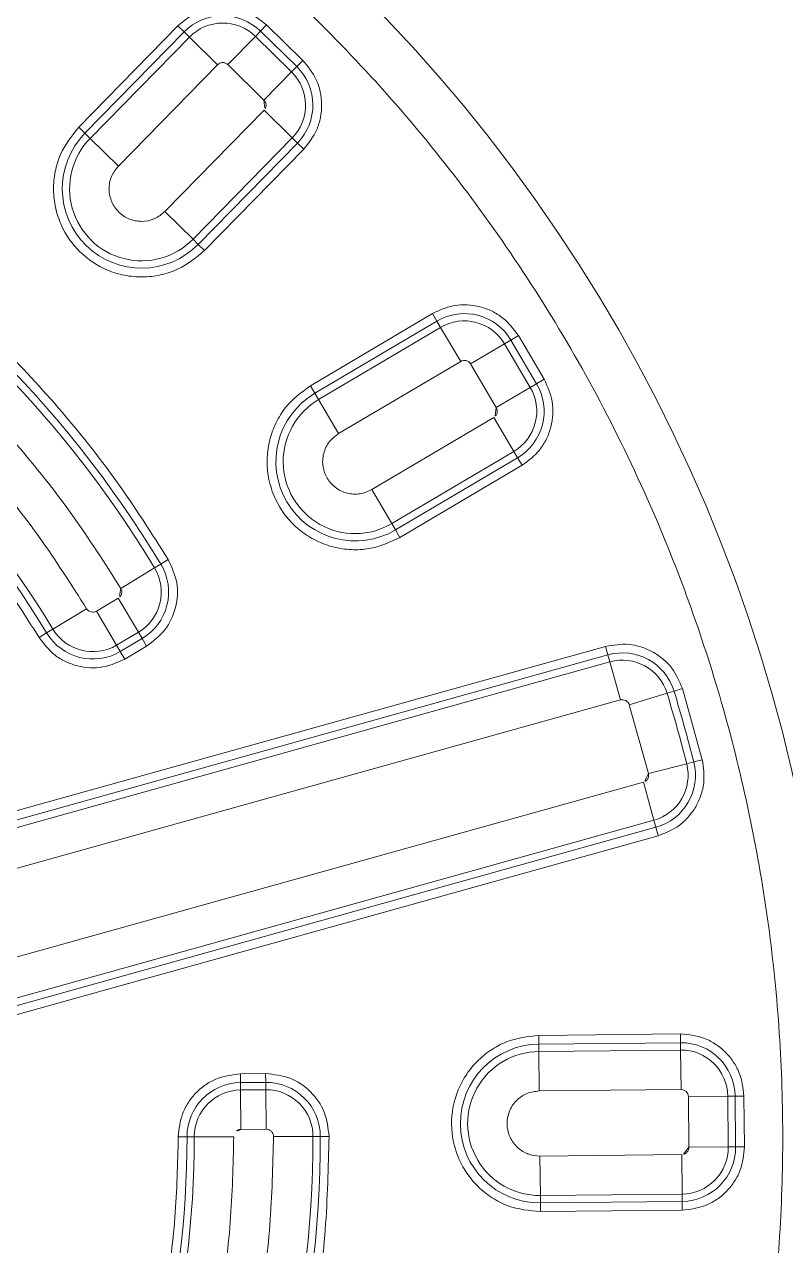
# Model space of a CAD drawing. Header units: metres. Extents: x 859577 to 860336, y 1645916 to 1646650.
# Drawn here: x 859955.0385 to 859955.1291, y 1646453.6387 to 1646453.7839 of the extents above; entities that cross this region are included whole.
import ezdxf

# ---------------------------------------------------------------- set-up
doc = ezdxf.new("R2010")
doc.units = ezdxf.units.M
doc.layers.add('A-ACCESORIOS', color=30, linetype='Continuous', lineweight=20)
doc.layers.add('PISO', color=31, linetype='Continuous', lineweight=15)

# ---------------------------------------------------------------- blocks, each defined once
blk = doc.blocks.new('mu10-3')
at = {"layer": 'A-ACCESORIOS', "linetype": 'Continuous', "ltscale": 20}
for p, q in [((0.576315564113429, 0.5167150768602369), (0.576315564113429, 0.5156712410792466)), ((0.576315564113429, 0.5167150768602369), (0.5823421528046993, 0.5167150768602369)), ((0.5763155641138269, 0.5148013779284497), (0.5763155641138269, 0.5156712410793034)), ((0.5823421528046993, 0.5156712410792466), (0.5763155641138269, 0.5156712410792466)), ((0.5823421528054951, 0.5156712410792466), (0.5823421528054951, 0.5167150768602369)), ((0.5823421528054951, 0.5156712410792466), (0.5823421528054951, 0.5148013779283929)), ((0.5763155641138269, 0.514801377928336), (0.5823421528054951, 0.514801377928336)), ((0.5763155641138269, 0.5101041169138512), (0.5763155641138269, 0.5148013779283929)), ((0.5823421528054951, 0.5148013779284497), (0.5823421528054951, 0.5101041169138512)), ((0.6235852682757468, 0.5112853177003558), (0.6233151036956883, 0.5102770497610436)), ((0.6235852682757468, 0.5112853177003558), (0.6294065059371974, 0.5097255217700081)), ((0.5763155641138269, 0.5101041169138512), (0.5823421528054951, 0.5101041169138512)), ((0.6230899665461038, 0.5094368264782361), (0.6233151036961431, 0.5102770497609299)), ((0.6291363413571389, 0.5087172538307527), (0.6233151036961431, 0.5102770497609299)), ((0.5698910674706212, 0.5092467444359272), (0.5688472316895741, 0.5092467444359272)), ((0.5688472316895741, 0.4923722960906503), (0.5688472316895741, 0.5092467444351314)), ((0.5698910674705076, 0.5092467444359272), (0.5698910674705076, 0.4923722960949704)), ((0.5698910674705076, 0.5092467444359272), (0.5707609306213612, 0.5092467444359272)), ((0.5707609308416863, 0.4923722960949704), (0.5707609308416863, 0.5092467444359272)), ((0.5707609306213612, 0.5092467444358135), (0.575458191635903, 0.5092467444359272)), ((0.5754581916360166, 0.492372296120152), (0.5754581916360166, 0.5092467444359272)), ((0.5831995252834759, 0.5092467444359272), (0.5831995252834759, 0.4923722960995747)), ((0.5878967862979607, 0.5092467444359272), (0.5831995252834759, 0.5092467444359272)), ((0.5878967862979607, 0.5092467444359272), (0.5878967862979607, 0.4923722960995747)), ((0.5887666494487007, 0.5092467444359272), (0.5878967862979607, 0.5092467444359272)), ((0.5887666494487007, 0.4923722960995747), (0.5887666494487007, 0.5092467444359272)), ((0.5887666494487007, 0.5092467444359272), (0.5898104852297479, 0.5092467444359272)), ((0.5898104852297479, 0.5092467444362114), (0.5898104852297479, 0.4923722960647297)), ((0.6218742259360397, 0.5048996207513028), (0.6230899665461038, 0.5094368264782361)), ((0.6230899665461038, 0.5094368264782361), (0.6289112042076681, 0.5078770305478884)), ((0.6291363413577074, 0.508717253830639), (0.6289112042076681, 0.5078770305478884)), ((0.6291363413577074, 0.508717253830639), (0.6294065059377658, 0.5097255217698944)), ((0.6289112042075544, 0.5078770305478315), (0.6276954635972629, 0.5033398248211256)), ((0.6100710378343024, 0.4897049437377063), (0.6144384664414702, 0.5060044091981695)), ((0.6154467343809529, 0.5057342446187363), (0.6110793057747514, 0.4894347791619111)), ((0.6119195292832842, 0.4892096419990821), (0.6162869576636467, 0.5055091074686402)), ((0.6154467343809529, 0.5057342446187363), (0.6144384664415838, 0.5060044091988516)), ((0.6154467343809529, 0.5057342446187363), (0.6162869576636467, 0.505509107468697)), ((0.6162869576636467, 0.5055091074686402), (0.6208241633906937, 0.5042933668586329)), ((0.6164567347963725, 0.4879939014459751), (0.6208241633906937, 0.5042933668586329)), ((0.6218742259360397, 0.5048996207513028), (0.6276954635972629, 0.5033398248210119)), ((0.6283017174904444, 0.5022897622757796), (0.6239342888853798, 0.4859902968233882)), ((0.632838923217264, 0.5010740216653744), (0.6283017174904444, 0.5022897622757796)), ((0.632838923217264, 0.5010740216653744), (0.6284714946121426, 0.484774556212983)), ((0.6293117178949501, 0.484549419062887), (0.6336791464999578, 0.5008488845152783)), ((0.6346874144393269, 0.5005787199355041), (0.6303199858250537, 0.484279254448893)), ((0.6336791464999578, 0.5008488845152783), (0.632838923217264, 0.5010740216653744)), ((0.6336791464999578, 0.5008488845152783), (0.6346874144392132, 0.5005787199352199)), ((0.6664118082911159, 0.4940540815886152), (0.6659951242983198, 0.4932905134179464)), ((0.6664118082911159, 0.4940540815886152), (0.6669118290823803, 0.4949703633935201)), ((0.6669118290803908, 0.4949703633946001), (0.674529852738317, 0.4905720953850619)), ((0.6659951242983198, 0.4932905134178895), (0.6637450307374593, 0.489167245295846)), ((0.5698910674705076, 0.4923722960949704), (0.5688472316895741, 0.4923722960949704)), ((0.5698910674705076, 0.4923722960949704), (0.5707609308416863, 0.4923722960949704)), ((0.5707609308416863, 0.4923722961407861), (0.5754581916360166, 0.492372296120152)), ((0.5878967862979607, 0.4923722960995178), (0.5831995252834759, 0.4923722960995747)), ((0.5887666494488144, 0.4923722960995747), (0.5878967862979607, 0.4923722960995747)), ((0.5887666494488144, 0.4923722960995747), (0.5898104852297479, 0.4923722960995747)), ((0.5898745616801762, 0.3761152551774103), (0.6568665644546172, 0.492148807683634)), ((0.657770552758052, 0.4916268897924851), (0.5907785499846341, 0.3755933372881373)), ((0.5915318736022073, 0.375158405689433), (0.658523876344475, 0.491191958216973)), ((0.657770552758052, 0.4916268897924851), (0.6568665644542762, 0.4921488076830087)), ((0.6577705527579383, 0.4916268897924851), (0.658523876344475, 0.4911919582170299)), ((0.658523876344475, 0.491191958216973), (0.6625918237067481, 0.4888433277123454)), ((0.6110793057747514, 0.4894347791619111), (0.6100710378353824, 0.4897049437419696)), ((0.6739863398132115, 0.4896809237753246), (0.6735334123762868, 0.4889382807669449)), ((0.6739863398132115, 0.4896809237753246), (0.6745298527376917, 0.4905720953854598)), ((0.595599820926509, 0.372809775206747), (0.6625918237067481, 0.4888433277123454)), ((0.6110793057746378, 0.4894347791619111), (0.6119195292832842, 0.4892096419990821)), ((0.6119195292832842, 0.4892096419990821), (0.6164567347963725, 0.4879939014459751)), ((0.6637450307374593, 0.4891672452957891), (0.6710876042163818, 0.4849280085212513)), ((0.6735334123762868, 0.4889382807668881), (0.6710876042163818, 0.4849280085212513)), ((0.6284714946121426, 0.484774556212983), (0.6239342888853798, 0.4859902968233882)), ((0.6713836868711383, 0.4837673431476333), (0.6043916840971519, 0.3677337906421485)), ((0.6293117178949501, 0.484549419062887), (0.6284714946121426, 0.484774556212983)), ((0.6293117178949501, 0.484549419062887), (0.6303199858342055, 0.4842792544828285)), ((0.675451634237902, 0.481418712640334), (0.6713836868711383, 0.4837673431476333)), ((0.675451634237902, 0.481418712640334), (0.6084596314639157, 0.3653851601349061)), ((0.6092129550543177, 0.3649502285660446), (0.6762049578245524, 0.4809837810648787)), ((0.6762049578244387, 0.4809837810649924), (0.675451634237902, 0.481418712640334)), ((0.6762049578245524, 0.4809837810648787), (0.6771089461281008, 0.4804618631744688)), ((0.6771089461288966, 0.4804618631758899), (0.6101169433540008, 0.3644283106689841)), ((0.6835670024442493, 0.4535370750995753), (0.6954990392973741, 0.4654691119528138)), ((0.6962371426571394, 0.4647310085940717), (0.6954990392979425, 0.4654691119532686)), ((0.7060608563004962, 0.4654691119535528), (0.7053227529412993, 0.4647310085942991)), ((0.7060608563004962, 0.4654691119535528), (0.7103222980315422, 0.4612076702225067)), ((0.6962371426570257, 0.4647310085941285), (0.6843051058065157, 0.4527989717435048)), ((0.6849201920957171, 0.4521838854541897), (0.6968522289463408, 0.4641159223048135)), ((0.6962371426570257, 0.4647310085940717), (0.696852228789794, 0.4641159224613602)), ((0.696852228789794, 0.4641159224613602), (0.7001736939066063, 0.4607944573454006)), ((0.7013862016929124, 0.4607944573446616), (0.7047076668086447, 0.4641159224617013)), ((0.7047076668088152, 0.4641159224614739), (0.7053227529415267, 0.4647310085941285)), ((0.7047076668088152, 0.4641159224614171), (0.7089691085401455, 0.4598544807302005)), ((0.7095841946723453, 0.4604695668633099), (0.7053227529415267, 0.4647310085941285)), ((0.6122099025506031, 0.4620850660955398), (0.6119928548784515, 0.4612427168750628)), ((0.6122099025506031, 0.4620850660955398), (0.6124703597572534, 0.463095885160044)), ((0.6119928548784515, 0.4612427168749491), (0.6108207974484685, 0.4566940310846235)), ((0.6882416570735472, 0.4488624205122278), (0.7001736939066063, 0.4607944573454006)), ((0.7013862016929124, 0.4607944573446616), (0.7056476434237311, 0.4565330156137293)), ((0.7095841946728001, 0.460469566862912), (0.7089691085401455, 0.4598544807302005)), ((0.7095841946729138, 0.4604695668628551), (0.710322298031997, 0.4612076702219952)), ((0.708969108539975, 0.4598544807302005), (0.7056476434237311, 0.4565330156137861)), ((0.6114350246598406, 0.4556418731287408), (0.6106550897510488, 0.4527311164225694)), ((0.6159722303865465, 0.4544261325183925), (0.6114350246598406, 0.4556418731287408)), ((0.7056476434237311, 0.4553205078274232), (0.6937156065763475, 0.4433884709800395)), ((0.7089691085401455, 0.4519990427110656), (0.7056476434237311, 0.4553205078274232)), ((0.6159722303865465, 0.4544261325183925), (0.6151922954778684, 0.4515153758121642)), ((0.616812453669354, 0.4542009953682964), (0.6159722303865465, 0.4544261325183925)), ((0.6160325187605622, 0.4512902386619544), (0.616812453669354, 0.4542009953682964)), ((0.616812453669354, 0.4542009953682964), (0.6178207216086093, 0.4539308307882379)), ((0.6178207216088367, 0.45393083078892), (0.6170407866998175, 0.4510200740818391)), ((0.6843051058065157, 0.4527989717435048), (0.683567002447262, 0.4535370751026448)), ((0.6084422170989683, 0.4475737532171138), (0.6096131971700061, 0.452122716473923)), ((0.6151922954778684, 0.451515375812221), (0.6106550897510488, 0.4527311164225694)), ((0.6843051058065157, 0.4527989717435048), (0.6849201920957171, 0.4521838854541897)), ((0.6849201921283452, 0.4521838854868747), (0.6882416570735472, 0.4488624205122278)), ((0.7089691085401455, 0.4519990427111225), (0.697037071692705, 0.440067005863682)), ((0.7095841946728001, 0.451383956578411), (0.7089691085401455, 0.4519990427111225)), ((0.6160325187604485, 0.4512902386621249), (0.6151922954777547, 0.4515153758121642)), ((0.6160325187604485, 0.4512902386619544), (0.6170407866998175, 0.4510200740818391)), ((0.6976521578253596, 0.4394519197310274), (0.7095841946728001, 0.451383956578411)), ((0.7103222980322812, 0.4506458532193847), (0.6983902611597728, 0.4387138163469899)), ((0.7095841946728001, 0.451383956578411), (0.710322298031997, 0.4506458532192141)), ((0.6084422170989683, 0.4475737532171138), (0.6082253689377239, 0.4467313526139947)), ((0.6082253689377239, 0.4467313526139947), (0.6079651511440716, 0.4457204718902403)), ((0.697037071692705, 0.440067005863682), (0.6937156065763475, 0.4433884709800395)), ((0.6976521578254733, 0.4394519197309137), (0.697037071692705, 0.440067005863682)), ((0.6976521578254733, 0.4394519197309137), (0.6983902611845565, 0.4387138163718305)), ((0.6614033068810841, 0.4254073611127751), (0.6635341286792027, 0.4275381829108937)), ((0.6635341286792027, 0.4275381829108937), (0.6642722320383996, 0.42680007955164)), ((0.6734013131323877, 0.426756188723914), (0.6741464795177308, 0.4274871608137687)), ((0.6642722320383996, 0.42680007955164), (0.6621414102407357, 0.4246692577539193)), ((0.6627564963732766, 0.4240541716212647), (0.66488731817077, 0.426184993418758)), ((0.66488731817077, 0.426184993418758), (0.6642722320381722, 0.4268000795514126)), ((0.6682087832872412, 0.4228635283024005), (0.66488731817077, 0.426184993418758)), ((0.6727803411447439, 0.4261470453157585), (0.6694270924114676, 0.4228576709115828)), ((0.6734013131325014, 0.426756188723914), (0.6727803411447439, 0.4261470453158154)), ((0.6621414102407357, 0.4246692577539193), (0.6614033068815388, 0.4254073611131162)), ((0.6621414102407357, 0.4246692577539193), (0.6627564963732766, 0.4240541716212647)), ((0.6627564963733903, 0.4240541716213215), (0.6660779614898047, 0.420732706504964)), ((0.6660779614898047, 0.420732706504964), (0.6682087832872412, 0.4228635283024005)), ((0.6627179902632747, 0.4162376209701506), (0.6660720179690998, 0.4195262010874217)), ((0.662096874021529, 0.415628624652129), (0.6613515345313772, 0.4148978290705259)), ((0.662096874021529, 0.415628624652129), (0.6627179902632747, 0.4162376209701506))]:
    blk.add_line(p, q, dxfattribs=at)
blk.add_circle((0.5793288584596894, 0.334475672380961), 0.1928508381295695, dxfattribs=at)
for centre, radius, start, end in [((0.5763155641138269, 0.5092467444359272), 0.006424496643345299, 90.00000000354999, 180), ((0.5823421528054951, 0.5092467444359272), 0.006424496643352494, 0, 90), ((0.5763155641138269, 0.5092467444359272), 0.005554633492524025, 90.00000000038757, 180), ((0.5823421528054951, 0.5092467444359272), 0.005554633492504841, 0, 90), ((0.6216523216097585, 0.504071462532238), 0.006424496643329806, 75.00000000343506, 165.0000000000861), ((0.6216523216097585, 0.504071462532238), 0.005554633492558116, 75.00000000041321, 165.0000000000861), ((0.6274735592713228, 0.5025116666018903), 0.006424496643359477, 344.9999999990851, 74.99999999981988), ((0.6274735592713228, 0.5025116666018903), 0.005554633492497906, 344.9999999990212, 75.00000000002214), ((0.6216523216106111, 0.5040714625327496), 0.0008573724786474572, 75.00000002459898, 165.0000000250074), ((0.6633343300577508, 0.4884146414707971), 0.006424496643352549, 61.37842273896597, 149.9999999995632), ((0.6633343300577508, 0.4884146414707971), 0.005554633492477691, 61.37842273850255, 149.9999999999966), ((0.5793288584596894, 0.334475672380961), 0.1817930384712081, 58.62157726107336, 61.37842273896597), ((0.5793288584596894, 0.334475672380961), 0.1809231753203963, 58.62157726107336, 61.37842273896597), ((0.5793288584596894, 0.4923722960995747), 0.009437790989218826, 180.0000000278137, 0), ((0.5793288584596894, 0.4923722960995747), 0.008567927838285872, 179.9999997243175, 0), ((0.6706411805247399, 0.4841960293866805), 0.006424496643359104, 329.9999999997062, 58.6215772608393), ((0.6201955118353908, 0.4869920991146159), 0.00943779098921469, 165.0000000278871, 344.9999999997559), ((0.6201955118353908, 0.4869920991146159), 0.00856792783828904, 164.9999997221576, 344.9999999997559), ((0.6633343300575234, 0.4884146414707402), 0.000857372483136481, 61.378422730418, 149.9999999960321), ((0.6706411805247399, 0.4841960293866805), 0.005554633492568527, 329.9999999990978, 58.6215772608393), ((0.5793288584596894, 0.334475672380961), 0.1317775414275719, 75.55092944653032, 104.4490705534697), ((0.7007799477993899, 0.4601882034518212), 0.006424496643345264, 45.00000000337616, 134.9999999998618), ((0.5793288584596894, 0.334475672380961), 0.1309076782767441, 75.55092944653032, 104.4490705534697), ((0.7007799477993899, 0.4601882034518212), 0.005554633492502722, 45.00000000086592, 135.0000000001382), ((0.6106068664406052, 0.4558637774548515), 0.00642449664335535, 344.9999999996145, 75.55092944653032), ((0.6106068664406052, 0.4558637774548515), 0.005554633492431915, 344.9999999993482, 75.55092944632888), ((0.7007799478009247, 0.4601882034518212), 0.0008573724790752132, 45.00000004084082, 135.0000000378746), ((0.7050413895305496, 0.4559267617206615), 0.006424496643362463, 315.0000000001381, 44.99999999926996), ((0.7050413895305496, 0.4559267617206615), 0.005554633492495453, 314.9999999995901, 44.99999999986183), ((0.6098269315318703, 0.4529530207486232), 0.0008573724779993423, 255.5644995701732, 344.9999999984104), ((0.6909786318174724, 0.4461254457388577), 0.009437790989218642, 135.0000000275619, 314.9999999998619), ((0.6909786318174724, 0.4461254457388577), 0.00856792783828502, 134.9999997216034, 314.9999999998619), ((0.5793288584596894, 0.334475672380961), 0.1167851169459323, 75.56449957103419, 104.4355004289658), ((0.5793288584596894, 0.334475672380961), 0.1159152537950927, 75.56449957103419, 104.4355004289658), ((0.6098269315318134, 0.4529530207485664), 0.006424496643350633, 255.5644995712364, 344.9999999988189), ((0.6098269315318134, 0.4529530207485664), 0.005554633492475621, 255.5644995710342, 344.9999999998807), ((0.668815037180309, 0.4222572744091622), 0.006424496643354226, 44.44907055730934, 134.9999999985399), ((0.668815037180309, 0.4222572744091622), 0.005554633492511683, 44.44907055388698, 134.9999999998618), ((0.5793288584596894, 0.334475672380961), 0.1309076782767511, 15.55092944652704, 44.44907055343101), ((0.5793288584596894, 0.334475672380961), 0.131777541427554, 15.55092944652704, 44.44907055343101), ((0.6666842153829862, 0.4201264526117825), 0.006424496643351562, 135.00000000073, 224.4355004289282), ((0.6666842153829862, 0.4201264526117825), 0.00555463349253827, 135.00000000073, 224.4355004289282), ((0.66881503718065, 0.4222572744091622), 0.000857372478118143, 44.44907056324206, 135.0000000048823), ((0.6666842153829862, 0.4201264526118962), 0.0008573724780484021, 135.0000000025102, 224.4355004333985), ((0.5793288584596894, 0.334475672380961), 0.1159152537950914, 15.56449957111559, 44.43550042892826), ((0.5793288584596894, 0.334475672380961), 0.1167851169459325, 15.56449957111559, 44.43550042892826)]:
    blk.add_arc(centre, radius, start, end, dxfattribs=at)
for points, knots in [([(0.7661531078977077, 0.334475672380961), (0.7660597649335728, 0.3389579098115973), (0.7658707142508661, 0.3480359378571052), (0.764315601502858, 0.3617446609281387), (0.7617560783821773, 0.3756184121243109), (0.758049925344153, 0.3895422650421665), (0.7534568840139286, 0.402625824321774), (0.7481685360512529, 0.4147807507006291), (0.7423827576672579, 0.4259636208370239), (0.7357967403454495, 0.4368245220445601), (0.7284343372838293, 0.4472846866630107), (0.7203282375558047, 0.457267358311924), (0.711538392174873, 0.4666849346362483), (0.7021208168537783, 0.4754747793745651), (0.6921381952682282, 0.4835809393905492), (0.6816780259272832, 0.4909433503642617), (0.670817122728522, 0.4975293507129663), (0.6596342876056838, 0.5033152654511355), (0.6474793053045005, 0.5086033677875434), (0.6343957613722182, 0.5131975671167197), (0.6204721153860646, 0.5168993518278171), (0.6065982770719529, 0.5194746944231383), (0.5928893582103001, 0.5209731212027009), (0.5793289925059071, 0.5214612744156852), (0.565768695027657, 0.5209731242283056), (0.5520599709177532, 0.5194747627919583), (0.5381861186744459, 0.5168994793903039), (0.5242622658120695, 0.5131976860672012), (0.511178706516489, 0.5086034844312621), (0.4990237801414992, 0.503315403704164), (0.4878409100035128, 0.4975295570253593), (0.476980008798364, 0.4909435582277979), (0.4665198441733764, 0.4835811501362741), (0.4565371725501564, 0.4754750517659545), (0.4471195961281182, 0.4666852060199176), (0.4383297517542815, 0.4572676307963093), (0.4302235903809333, 0.4472850091846112), (0.422861184437636, 0.4368248398499759), (0.4162751655620696, 0.4259639366487136), (0.4104893191297379, 0.4147811015266143), (0.4052009495104585, 0.4026261192242373), (0.4006079106233642, 0.3895425752995152), (0.3969017656707479, 0.3756189292869863), (0.3943421731929106, 0.3617451246826704), (0.3927869927163101, 0.3480362060761308), (0.3925979482301614, 0.3389579760933543), (0.3925046090216142, 0.334475672380961)], [0, 0, 0, 0, 0.02291043124393886, 0.04640127627856694, 0.07043889536440057, 0.0949825248686007, 0.1199870078134521, 0.1412571413465029, 0.1627018157893434, 0.1843088610492794, 0.2061448528974916, 0.2280462251742266, 0.2499999996147194, 0.2719527910396049, 0.2938541685496897, 0.3156911381893611, 0.3372972159685446, 0.3587419054823087, 0.380012991450622, 0.4050168025324467, 0.4295600826501582, 0.4535976939681216, 0.4770894055705903, 0.4999999997767687, 0.5229099078263221, 0.5464012767191547, 0.5704388958051742, 0.5949825253142078, 0.6199870082600593, 0.6412571417913684, 0.6627018162343635, 0.6843088614958871, 0.7061448533414496, 0.7280462256163861, 0.7500000000613232, 0.771952791484074, 0.7938541689949458, 0.8156911386359668, 0.8372972164167378, 0.8587419059311828, 0.8800129918972293, 0.905016802977831, 0.9295600830954693, 0.9535976944176973, 0.9770892313843614, 1, 1, 1, 1]), ([(0.5688472316895741, 0.5092467444351314), (0.5689469935995817, 0.5101862331761708), (0.5691004590941589, 0.5116314651711491), (0.5700317422054582, 0.5133702130713118), (0.5709956183919758, 0.5145666901569825), (0.572192095477476, 0.5155305663436138), (0.5739308433775818, 0.516461849455311), (0.5753760753723896, 0.5166153149500587), (0.576315564113429, 0.5167150768602369)], [0, 0, 0, 0, 0.2394568443948692, 0.3683606602388017, 0.5000000000009537, 0.6316393397629475, 0.7605431556064429, 1, 1, 1, 1]), ([(0.5823421528046993, 0.5167150768602369), (0.5832816415458524, 0.5166153149502293), (0.5847268735407738, 0.5164618494556521), (0.5864656214408797, 0.5155305663442391), (0.5876620985264935, 0.5145666901577783), (0.5886259747131817, 0.5133702130722213), (0.5895572578248789, 0.5116314651721723), (0.5897107233196834, 0.5101862331772509), (0.5898104852297479, 0.5092467444362114)], [0, 0, 0, 0, 0.2394568443940345, 0.3683606602378122, 0.4999999999999922, 0.6316393397621753, 0.7605431556059566, 1, 1, 1, 1]), ([(0.6144384664414702, 0.5060044091981695), (0.614777986625711, 0.5068860653543084), (0.6153002764752387, 0.508242332470445), (0.6166498479552729, 0.5096808001670183), (0.617890551913888, 0.5105870387704954), (0.6192957295456267, 0.5112084006157147), (0.6212162648533877, 0.511657929953742), (0.6226519715550012, 0.511432112673674), (0.6235852682757468, 0.5112853177003558)], [0, 0, 0, 0, 0.2394568443944382, 0.3683606602381881, 0.5000000000002462, 0.6316393397622588, 0.7605431556058978, 1, 1, 1, 1]), ([(0.5763155641138269, 0.5101041169138512), (0.5762077461083663, 0.510092602592124), (0.5760413738009333, 0.5100748350192248), (0.5758415564521897, 0.5099681258079727), (0.5757051910905489, 0.5098574206766102), (0.5755943011112663, 0.5097209419192836), (0.5754875030345943, 0.5095211485885329), (0.5754697084532836, 0.5093545612808157), (0.575458191635903, 0.5092467444359272)], [0, 0, 0, 0, 0.2394429600860493, 0.36948075198068, 0.4999997833030498, 0.630037791506887, 0.760557039913927, 1, 1, 1, 1]), ([(0.5823421528054951, 0.5101041169138512), (0.5824499696503835, 0.5100926000964137), (0.5826165569580439, 0.5100748055152167), (0.5828163502887946, 0.5099680074384878), (0.5829528290461212, 0.5098571174592053), (0.5830635341774837, 0.5097207520976781), (0.5831702433887926, 0.5095209347487639), (0.5831880109616918, 0.5093545624413878), (0.5831995252834759, 0.5092467444359272)], [0, 0, 0, 0, 0.2394429600861292, 0.3699622084959044, 0.5000002166971218, 0.6305192480200686, 0.7605570399139148, 1, 1, 1, 1]), ([(0.6294065059371974, 0.5097255217700081), (0.6302881620932794, 0.5093860015857672), (0.6316444292095298, 0.5088637117362964), (0.6330828969061031, 0.5075141402561485), (0.6339891355095233, 0.5062734362975334), (0.6346104973549132, 0.5048682586657947), (0.63506002669277, 0.5029477233579769), (0.634834209412702, 0.5015120166563065), (0.6346874144393269, 0.5005787199355041)], [0, 0, 0, 0, 0.2394568443936393, 0.3683606602373682, 0.4999999999995978, 0.6316393397618884, 0.7605431556058064, 1, 1, 1, 1]), ([(0.6276954635972629, 0.5033398248210688), (0.6277966259006575, 0.5033007953767878), (0.6279529313070498, 0.5032404911632966), (0.6281182754687507, 0.5030856218237432), (0.6282214033867035, 0.5029431870271992), (0.6282930423794824, 0.502782815606281), (0.6283443990271849, 0.5025621884923339), (0.6283185008629744, 0.5023968865975803), (0.6283017174904444, 0.5022897622757796)], [0, 0, 0, 0, 0.239442960087486, 0.3699622084903016, 0.5000002166970761, 0.6305192480160291, 0.7605570399125686, 1, 1, 1, 1]), ([(0.6568665644546172, 0.492148807683634), (0.6574136485647273, 0.49290254982634), (0.6582545635268389, 0.4940611158195907), (0.6598970139893936, 0.4950967393363044), (0.6613003164044358, 0.4956561094733729), (0.6627896389588841, 0.4959092318695184), (0.6647311129208902, 0.4958802759524019), (0.6660522930883417, 0.495329008232261), (0.6669118290803908, 0.4949703633946001)], [0, 0, 0, 0, 0.2397864522121478, 0.3685722389912005, 0.5000000000014238, 0.6314277610114003, 0.7602135477898122, 1, 1, 1, 1]), ([(0.5898104852297479, 0.4923722960647297), (0.5896704717598595, 0.4910538403618148), (0.5894550865851329, 0.489025636848055), (0.5881480529029659, 0.4865846331818489), (0.5867952756186128, 0.4849077309607992), (0.5851160485113382, 0.4835462432118334), (0.5826757572262977, 0.4822801198906745), (0.5793288584463312, 0.4816375027633057), (0.5759819596681268, 0.4822801198989168), (0.5735416683862127, 0.4835462432261579), (0.5718624412822351, 0.4849077309792165), (0.5705096640020884, 0.4865846332036767), (0.5692026303259468, 0.4890256368730661), (0.5689872451562792, 0.4910538403873943), (0.5688472316895741, 0.4923722960906503)], [0, 0, 0, 0, 0.1197284222117152, 0.1841803301283463, 0.2499999999999984, 0.3158196698716503, 0.3802715777882834, 0.5, 0.6197284222117142, 0.6841803301283456, 0.7499999999999982, 0.8158196698716522, 0.8802715777882841, 0.9999999999999999, 0.9999999999999999, 0.9999999999999999, 0.9999999999999999]), ([(0.5831995252834759, 0.4923722960995747), (0.5831528535615007, 0.4918845502493809), (0.5831057141718929, 0.4913919170079453), (0.5829112970631627, 0.4909063742403532), (0.5827111519835739, 0.4904222709246255), (0.582400097774098, 0.4899654776442617), (0.5816831077652864, 0.4892570416896547), (0.5810178812210438, 0.4888255353570798), (0.5802803702878805, 0.4886117920575543), (0.5799226272721967, 0.4885449078770989), (0.579725119080365, 0.4885181671771193), (0.5794949290333307, 0.4885036038877502), (0.5788866620947601, 0.4884935551592662), (0.5780847425626234, 0.4886470675228338), (0.5771831617280441, 0.4891181756755145), (0.5763834681212643, 0.4897728190518364), (0.5756291521018397, 0.4908577712329247), (0.5755149397956529, 0.4918695687676973), (0.5754581916360166, 0.4923722960995747)], [0, 0, 0, 0, 0.1198617579027046, 0.1210628163938415, 0.1296473123955617, 0.2497882311723994, 0.2534196954740929, 0.3795987928007161, 0.4398280329424758, 0.4429397470808807, 0.4698242377328995, 0.4891670480126077, 0.5000827335333305, 0.6206730154745577, 0.685670228329903, 0.7506704302580375, 0.8761167278754161, 1, 1, 1, 1]), ([(0.6303199858250537, 0.484279254448893), (0.6298435017524184, 0.4830419621872579), (0.6291105179528245, 0.4811386138176204), (0.6272162421253711, 0.4791190705440158), (0.625475545377526, 0.477849431905554), (0.623501157587441, 0.4769689516831477), (0.6208163203825166, 0.4763775643281178), (0.6174171428617683, 0.4766230849947419), (0.614350608447296, 0.4781100466283306), (0.6123211649050404, 0.4799646217087457), (0.6110515350373475, 0.4817143338470942), (0.6101788667576784, 0.4836842215377146), (0.6095481474129087, 0.4863803352320133), (0.6098650390117086, 0.4883951751713766), (0.6100710378343024, 0.4897049437377063)], [0, 0, 0, 0, 0.1197284222119024, 0.1841803301285547, 0.2500000000002028, 0.3158196698718537, 0.3802715777885024, 0.5000000000004072, 0.6197284222121965, 0.6841803301287179, 0.7500000000002044, 0.8158196698716909, 0.8802715777882081, 0.9999999999999999, 0.9999999999999999, 0.9999999999999999, 0.9999999999999999]), ([(0.674529852738317, 0.4905720953850619), (0.675270216274896, 0.490007037799387), (0.6764082182087918, 0.4891384960716323), (0.6774040317499157, 0.4874716082583745), (0.6779294826021101, 0.4860552558938025), (0.6781467050610104, 0.4845602752845366), (0.6780710540184032, 0.4826200597010484), (0.6774881639174737, 0.4813125229846946), (0.6771089461288966, 0.4804618631758899)], [0, 0, 0, 0, 0.2397864522089747, 0.3685722389881725, 0.4999999999993515, 0.6314277610106432, 0.7602135477901389, 1, 1, 1, 1]), ([(0.6239342888853798, 0.4859902968233882), (0.6237581003882724, 0.4855336237138772), (0.6234860102443349, 0.4848283776042308), (0.6227869143386329, 0.4840815797918481), (0.622144467933424, 0.4836169369181107), (0.6214193535289496, 0.4832901531223683), (0.6204272837906615, 0.4830729438230037), (0.6191693934430305, 0.4831625771911945), (0.6180350183926748, 0.4837139929310865), (0.6172845083734728, 0.4843982053003515), (0.6168198709795547, 0.4850439727920275), (0.6164959665857168, 0.485767430765236), (0.6162640227123006, 0.4867637246982213), (0.6163809792349753, 0.4875103161678567), (0.6164567347855723, 0.48799390140573)], [0, 0, 0, 0, 0.1197214725453708, 0.1848873975501647, 0.2500000240028424, 0.3151659249980327, 0.3802785274597847, 0.5000000000051591, 0.619721472549555, 0.6848873975540589, 0.7500000240040626, 0.8151659249979335, 0.8802785274572322, 1, 1, 1, 1]), ([(0.6710876042163818, 0.4849280085212513), (0.6711725383253224, 0.4848631062014874), (0.6713036457211956, 0.4847629206077499), (0.6714181615706707, 0.4845715614284813), (0.6714776664190936, 0.4844092007367067), (0.6715031185500493, 0.4842383618473036), (0.671494164724038, 0.4840155535072199), (0.6714271535906846, 0.4838649997349194), (0.6713836868712519, 0.4837673431476901)], [0, 0, 0, 0, 0.239773471574413, 0.3701230970642419, 0.4999998068253788, 0.6303495577136273, 0.7602265284272222, 1, 1, 1, 1]), ([(0.546187357161557, 0.4630958851598734), (0.5497988591968692, 0.4639340055041998), (0.5570377420386876, 0.4656139311751986), (0.5681365611762317, 0.4669707813861805), (0.579328666084507, 0.4674604762558374), (0.5905208628649348, 0.4669707731501944), (0.6016196983442228, 0.465614032924293), (0.6088587656955156, 0.4639340393670182), (0.6124703597575945, 0.4630958851598734)], [0, 0, 0, 0, 0.1659797180141027, 0.3326892027472541, 0.4999999924162322, 0.6673021266038064, 0.8340159573392867, 0.9999999999999999, 0.9999999999999999, 0.9999999999999999, 0.9999999999999999]), ([(0.6954990392973741, 0.4654691119528138), (0.6962339004801947, 0.4660628884893185), (0.697364350316036, 0.4669763053414613), (0.6992523473503525, 0.467547269169188), (0.7007799477988215, 0.4677117428423117), (0.7023075482472905, 0.4675472691693585), (0.7041955452816637, 0.466976305341916), (0.7053259951176756, 0.4660628884899438), (0.7060608563004962, 0.4654691119535528)], [0, 0, 0, 0, 0.2394568443937883, 0.3683606602375192, 0.4999999999997056, 0.631639339761947, 0.7605431556058049, 1, 1, 1, 1]), ([(0.5478369194707398, 0.4566940310846235), (0.5512687595287957, 0.4574904690845756), (0.5581475192724952, 0.4590868446614422), (0.5686939291961153, 0.4603760533323111), (0.5793290508346445, 0.4608413818895656), (0.5899640806007937, 0.4603760615682404), (0.6005104741827267, 0.459086742912632), (0.6073890494172929, 0.4574904352218709), (0.6108207974484685, 0.4566940310846235)], [0, 0, 0, 0, 0.1659843794565543, 0.3326981002157492, 0.5000000079808496, 0.6673110245986626, 0.8340201717062876, 0.9999999999999999, 0.9999999999999999, 0.9999999999999999, 0.9999999999999999]), ([(0.7103222980315422, 0.4612076702225067), (0.710916074568047, 0.460472809039743), (0.7118294914201897, 0.4593423592039017), (0.7124004552478027, 0.4574543621696421), (0.7125649289210969, 0.4559267617211162), (0.7124004552481438, 0.4543991612725904), (0.7118294914205876, 0.4525111642382171), (0.7109160745687291, 0.4513807144022621), (0.7103222980322812, 0.4506458532193847)], [0, 0, 0, 0, 0.2394568443925348, 0.3683606602359916, 0.4999999999982117, 0.631639339760726, 0.7605431556050081, 1, 1, 1, 1]), ([(0.7056476434237311, 0.4565330156137293), (0.7057157378262673, 0.4564486339718883), (0.7058209501722104, 0.4563182562878865), (0.7058867077468562, 0.4561014634246021), (0.7059048017452483, 0.4559265473135383), (0.7058866572224929, 0.4557518420925248), (0.7058208198270677, 0.4555350950832349), (0.7057157404115628, 0.4554048885252087), (0.7056476434237311, 0.4553205078274232)], [0, 0, 0, 0, 0.2394429600845808, 0.3699622084922336, 0.500000216696833, 0.6305192480135916, 0.7605570399154605, 1, 1, 1, 1]), ([(0.6096131971700061, 0.4521227164738661), (0.6063128280625847, 0.4528878979826914), (0.59969762282185, 0.4544216151404612), (0.5895557167962124, 0.4556601913623695), (0.5793286660767762, 0.4561072426627675), (0.5691017072412592, 0.4556601995915912), (0.5589598175271817, 0.4544215134815204), (0.552344796818204, 0.4528878641497727), (0.5490445197493159, 0.4521227164738661)], [0, 0, 0, 0, 0.1659859473072835, 0.3326994868454405, 0.5000000082839497, 0.6673100022864603, 0.8340187856031305, 1, 1, 1, 1]), ([(0.6983902611597728, 0.4387138163469899), (0.6973589677174346, 0.4378805318528975), (0.6957725109416515, 0.4365986757123324), (0.6931222483165698, 0.4357968378470218), (0.6909799413934365, 0.4355676469063496), (0.6888298312989036, 0.4357923225613263), (0.6862090003970707, 0.436622584690781), (0.6833879866453572, 0.4385348005856144), (0.6814757707576291, 0.441355814342046), (0.6806455086345977, 0.443976645246039), (0.680420832985078, 0.4461267553410266), (0.6806500239310935, 0.4482690622635346), (0.6814518618029979, 0.4509193248867405), (0.6827337179474853, 0.4525057816592835), (0.6835670024442493, 0.4535370750995753)], [0, 0, 0, 0, 0.1197284222118064, 0.1841803301284211, 0.2500000000000345, 0.3158196698716436, 0.3802715777882558, 0.5000000000000641, 0.6197284222118556, 0.6841803301284464, 0.7500000000000324, 0.8158196698716169, 0.8802715777882096, 1, 1, 1, 1]), ([(0.6170407866998175, 0.4510200740818391), (0.6167037910819317, 0.450143324825433), (0.6161855558263483, 0.4487950509880534), (0.6148487599289751, 0.44736188250954), (0.6136203715556121, 0.4464567068924907), (0.6122283620935036, 0.4458317344521561), (0.6103232424739531, 0.4453718275115648), (0.608894334678439, 0.4455830918777792), (0.60796515114572, 0.4457204718897856)], [0, 0, 0, 0, 0.2395925132967233, 0.3684477802053527, 0.5000000000020612, 0.6315522197984377, 0.7604074867061184, 1, 1, 1, 1]), ([(0.60796515114572, 0.4457204718897856), (0.604844469495788, 0.4464439807309191), (0.5985894370080587, 0.4478941675215538), (0.588999460270486, 0.4490654491524424), (0.5793290508431141, 0.4494881636610444), (0.5696585495317663, 0.4490654409235049), (0.5600685564825199, 0.447894269180324), (0.5538133394629767, 0.4464440145640083), (0.5506925657746251, 0.4457204718900698)], [0, 0, 0, 0, 0.1659813470013863, 0.3326897243365962, 0.4999999912393964, 0.6673002404205339, 0.834013647711474, 1, 1, 1, 1]), ([(0.6937156065763475, 0.4433884709800395), (0.693337716237636, 0.4430765845767723), (0.6929560388285267, 0.4427615725689975), (0.6924752333408719, 0.4425557150329382), (0.6919913964565012, 0.4423549266711575), (0.6914484469594981, 0.4422518739498287), (0.6904405199471739, 0.4422579225722529), (0.6896650126934105, 0.4424231877184184), (0.6889923743750046, 0.4427935473638058), (0.6886921176052283, 0.4429992156184994), (0.6885335496927496, 0.443119966470249), (0.6883604829486103, 0.4432724376131318), (0.6879232677476921, 0.4436954417661241), (0.6874647746421374, 0.4443710341381575), (0.6871603844896299, 0.4453416718294534), (0.6870578184880287, 0.4463700433724398), (0.6872916135601486, 0.4476706023893939), (0.687926302161884, 0.4484668115836712), (0.6882416570587679, 0.4488624204975622)], [0, 0, 0, 0, 0.119861757160445, 0.1210629652026692, 0.1296476534358595, 0.2497882358067317, 0.2534197001023222, 0.3795987966334012, 0.4398280364051927, 0.4429397504714305, 0.4698242410097456, 0.4891670512783949, 0.5000827366217123, 0.6206730178194659, 0.6856702302741733, 0.7506704318014871, 0.8761167286427507, 1, 1, 1, 1]), ([(0.674146479517276, 0.4274871608141666), (0.6766780640444949, 0.4247785684779615), (0.6817523637730574, 0.4193494748774356), (0.6884768400936991, 0.4104160406578217), (0.6944969807450434, 0.4009682409201218), (0.6996689838056795, 0.391030662631124), (0.7040434300432139, 0.3807404190405919), (0.7062080466200769, 0.3736312060362366), (0.7072879808154084, 0.3700843967268383)], [0, 0, 0, 0, 0.1659797180129123, 0.3326892027453009, 0.4999999924162094, 0.6673021266101581, 0.8340159573464087, 1, 1, 1, 1]), ([(0.6613515345309224, 0.4148978290709806), (0.660767968184075, 0.4156338356090146), (0.6598705539780099, 0.4167656738764549), (0.6593162852618093, 0.4186455093345671), (0.6591615225406713, 0.4201635111112978), (0.659331233433079, 0.4216799144570018), (0.6599039957946502, 0.4235541979031723), (0.6608125175612258, 0.4246771397184261), (0.6614033068810841, 0.4254073611127751)], [0, 0, 0, 0, 0.2395925132939165, 0.3684477802026375, 0.5000000000001376, 0.6315522197976179, 0.7604074867062809, 1, 1, 1, 1]), ([(0.6694270924114676, 0.4228576709115828), (0.6718327479808295, 0.4202838292396791), (0.6766546296562979, 0.4151248363433524), (0.6830443220779898, 0.4066359817662715), (0.6887648692490416, 0.3976583605331712), (0.6936794049132118, 0.3882154944249123), (0.697836018994451, 0.3784373903366713), (0.6998928635991888, 0.3716822155967634), (0.7009190314001899, 0.3683120325540585)], [0, 0, 0, 0, 0.1659843794550956, 0.332698100219536, 0.500000007980933, 0.6673110246186039, 0.8340201717209786, 1, 1, 1, 1]), ([(0.6963563566794164, 0.3670721877674623), (0.6953688387508237, 0.3703129820107733), (0.6933894741513882, 0.3768087763792209), (0.6893911596114322, 0.3862112127512773), (0.684664792034539, 0.395291624130266), (0.6791641619605002, 0.4039249087495591), (0.6730204834649953, 0.4120886998293827), (0.6683847938286931, 0.4170506511440522), (0.6660720179690998, 0.4195262010874217)], [0, 0, 0, 0, 0.1659859473034889, 0.3326994868444563, 0.5000000082839613, 0.6673100022845847, 0.8340187855984484, 1, 1, 1, 1]), ([(0.6899878272162141, 0.3652983151989702), (0.689054063427534, 0.3683626592056726), (0.6871824457846287, 0.374504769637042), (0.6834018170629292, 0.3833955739287944), (0.6789326938524596, 0.3919817514120609), (0.6737313545673373, 0.4001452898462503), (0.6679220935609465, 0.4078648815773818), (0.6635385277115233, 0.4125569311142954), (0.6613515345309224, 0.4148978290709806)], [0, 0, 0, 0, 0.1659813470085883, 0.3326897243412212, 0.4999999912393853, 0.6673002404177869, 0.834013647711306, 0.9999999999999999, 0.9999999999999999, 0.9999999999999999, 0.9999999999999999]), ([(0.3925046090216142, 0.334475672380961), (0.3925979519857492, 0.3299934349502678), (0.3927870026683991, 0.3209154069048168), (0.3943421154163502, 0.3072066838337832), (0.3969016385371447, 0.2933329326376111), (0.4006077915751121, 0.2794090797198123), (0.4052008329052796, 0.266325520440148), (0.4104891808681828, 0.2541705940612928), (0.416274959252064, 0.2429877239248981), (0.4228609765737588, 0.2321268227173618), (0.4302233796354926, 0.2216666580989681), (0.4383294793634036, 0.211683986449998), (0.4471193247444489, 0.2022664101256737), (0.45653690006543, 0.1934765653873569), (0.4665195216509801, 0.1853704053713727), (0.4769796909920387, 0.1780079943976602), (0.4878405941907999, 0.1714219940489556), (0.4990234293136382, 0.1656360793107297), (0.5111784116149352, 0.1603479769743785), (0.5242619555471038, 0.1557537776452591), (0.5381856015332573, 0.1520519929341049), (0.5520594398473122, 0.1494766503387837), (0.5657683587089082, 0.1479782235592211), (0.5793287244134149, 0.1474900703461799), (0.5928890218915512, 0.1479782205336164), (0.6065977460015688, 0.1494765819699637), (0.6204715982448761, 0.1520518653716181), (0.6343954511072525, 0.1557536586947208), (0.6474790104027761, 0.1603478603306598), (0.6596339367779365, 0.1656359410577579), (0.670816806915866, 0.1714217877365058), (0.6816777081210716, 0.1780077865341241), (0.6921378727459455, 0.1853701946256479), (0.7021205443691656, 0.1934762929959675), (0.7115381207912037, 0.2022661387420044), (0.7203279651651542, 0.2116837139656695), (0.7284341265384455, 0.2216663355773107), (0.735796532481686, 0.2321265049119461), (0.7423825513571956, 0.2429874081132084), (0.7481683977895841, 0.2541702432353077), (0.7534567674089772, 0.2663252255376847), (0.7580498062959009, 0.2794087694624068), (0.7617559512485741, 0.2933324154749357), (0.7643155437264113, 0.3072062200792516), (0.7658707242030118, 0.3209151386857911), (0.7660597686891606, 0.3299933686685677), (0.7661531078977077, 0.334475672380961)], [0, 0, 0, 0, 0.02291043124393886, 0.04640127627856694, 0.07043889536440062, 0.09498252486860066, 0.119987007813452, 0.1412571413465029, 0.1627018157893435, 0.1843088610492794, 0.2061448528974916, 0.2280462251742267, 0.2499999996147193, 0.271952791039605, 0.2938541685496897, 0.3156911381893611, 0.3372972159685446, 0.3587419054823087, 0.3800129914506221, 0.4050168025324468, 0.4295600826501583, 0.4535976939681218, 0.4770894055705904, 0.4999999997767688, 0.5229099078263222, 0.5464012767191548, 0.5704388958051742, 0.5949825253142079, 0.6199870082600594, 0.6412571417913686, 0.6627018162343636, 0.6843088614958872, 0.7061448533414497, 0.7280462256163861, 0.7500000000613232, 0.771952791484074, 0.7938541689949457, 0.8156911386359667, 0.8372972164167377, 0.8587419059311827, 0.8800129918972291, 0.905016802977831, 0.9295600830954693, 0.9535976944176973, 0.9770892313843614, 1, 1, 1, 1])]:
    blk.add_open_spline(points, degree=3, knots=knots, dxfattribs=at)
for points in [[(0.6124703597575945, 0.4630958851598734), (0.6133954762345297, 0.4627401295656455), (0.6152457091882866, 0.4620286183771896), (0.6172095160331992, 0.4597182624438574), (0.6182558528659001, 0.4568723072271723), (0.617965765361248, 0.4549113229350041), (0.6178207216088367, 0.45393083078892)], [(0.6108207974484685, 0.4566940310846235), (0.6109270018005759, 0.4566531899653796), (0.6111394105047339, 0.4565715077268351), (0.6113648576121022, 0.4563062764169104), (0.6114849781893668, 0.4559795577415002), (0.6114516758364061, 0.4557544346662894), (0.6114350246598406, 0.455641873128684)], [(0.6635341286792027, 0.4275381829108937), (0.6643107379097728, 0.4281540405581268), (0.6658639563707993, 0.4293857558527066), (0.6688517943029524, 0.4299025791831355), (0.6718345246555373, 0.4293570505340085), (0.6733758278967912, 0.4281104573874472), (0.674146479517276, 0.4274871608141666)]]:
    blk.add_open_spline(points, degree=3, dxfattribs=at)

msp = doc.modelspace()

# ---------------------------------------------------------------- linework, layer by layer
at = {"layer": 'PISO'}
msp.add_circle((859954.2940526693, 1646453.818140181), 0.9231527500999477, dxfattribs=at)

# ---------------------------------------------------------------- block references
at = {"layer": 'A-ACCESORIOS', "rotation": 315.5821386310157}
msp.add_blockref('mu10-3', (859954.2940526693, 1646453.818140181), dxfattribs=at)

doc.saveas('drawing.dxf')
